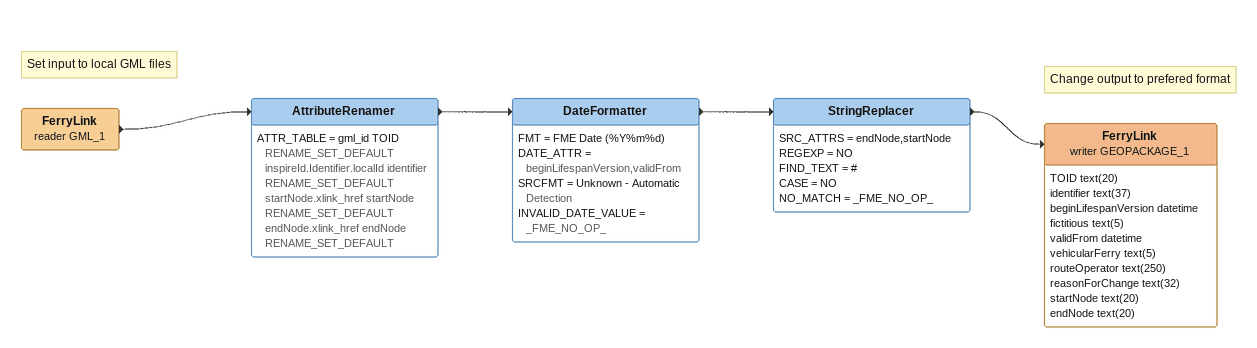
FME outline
Note: Set input to local GML files
FerryLink (reader GML_1)
    -> AttributeRenamer
AttributeRenamer
    ATTR_TABLE = gml_id TOID RENAME_SET_DEFAULT  inspireId.Identifier.localId identifier RENAME_SET_DEFAULT  startNode.xlink_href startNode RENAME_SET_DEFAULT  endNode.xlink_href endNode RENAME_SET_DEFAULT
    -> DateFormatter
DateFormatter
    FMT = FME Date (%Y%m%d)
    DATE_ATTR = beginLifespanVersion,validFrom
    SRCFMT = Unknown - Automatic Detection
    INVALID_DATE_VALUE = _FME_NO_OP_
    -> StringReplacer
StringReplacer
    SRC_ATTRS = endNode,startNode
    REGEXP = NO
    FIND_TEXT = #
    CASE = NO
    NO_MATCH = _FME_NO_OP_
    -> FerryLink (writer GEOPACKAGE_1)
Note: Change output to prefered format
FerryLink (writer GEOPACKAGE_1)
    attributes: TOID text(20), identifier text(37), beginLifespanVersion datetime, fictitious text(5), validFrom datetime, vehicularFerry text(5), routeOperator text(250), reasonForChange text(32), startNode text(20), endNode text(20)
